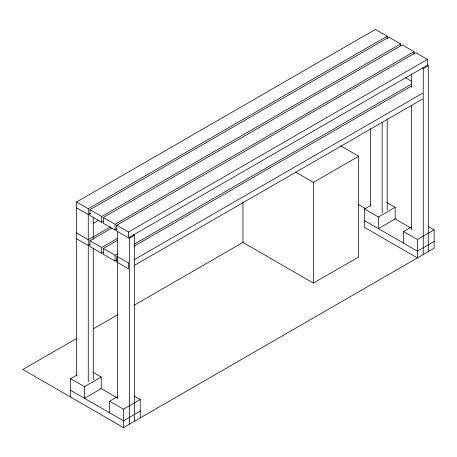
<?xml version="1.0" encoding="UTF-8"?>
<svg xmlns="http://www.w3.org/2000/svg" width="457" height="457" viewBox="0 0 457 457"><rect width="100%" height="100%" fill="white"/><g stroke="black" fill="none" stroke-linecap="round" stroke-linejoin="round"><path stroke-width="0.69" d="M76.513 375.9L76.513 201.994L375.454 29.402L387.193 36.183L387.193 38.765M76.513 201.994L88.258 208.769L387.193 36.183M103.528 221.257L101.671 222.325L89.932 215.55L89.932 209.74L388.867 37.148L400.606 43.929L400.606 45.866M90.492 213.288L88.258 214.579L76.513 207.804M89.932 209.74L101.671 216.515L400.606 43.929M93.194 223.347L98.752 220.143M116.941 229.003L115.09 230.071L103.351 223.296L103.351 217.486L402.286 44.895L414.025 51.675L414.025 54.257M110.491 226.918L88.258 239.754L76.513 232.979M103.351 217.486L115.09 224.261L414.025 51.675M103.528 252.241L101.671 253.309L89.932 246.534L89.932 240.725L112.165 227.889M129.337 424.21L129.337 238.303L116.764 231.042L116.764 225.232L415.704 52.641L427.444 59.421L427.444 65.231L128.503 237.817L128.503 232.007L427.444 59.421M90.109 244.495L88.258 245.563L76.513 238.788M89.932 240.725L101.671 247.5L117.729 238.228M116.941 259.987L115.09 261.056L103.351 254.281L103.351 248.471L117.558 240.268M129.337 238.303L134.369 235.401L134.369 421.308M422.005 67.904L423.245 68.619L428.278 65.717L428.278 251.624M103.351 248.471L115.09 255.246L117.558 253.818M134.238 244.192L411.557 84.082M134.061 246.232L411.38 86.122M134.061 259.782L422.502 93.257M134.061 265.591L422.502 99.066M295.485 172.043L313.399 182.389L358.682 156.243L358.682 256.943L313.399 283.089L242.964 242.421L242.964 202M76.587 338.477L22.85 369.502L123.476 427.598L434.15 248.231L434.15 229.831L428.135 226.358M93.262 328.851L117.969 314.587M134.027 305.316L243.353 242.199M70.646 397.099L70.646 378.699L77.233 374.894M434.15 229.831L417.378 239.514L417.378 257.914L364.555 227.415L364.555 209.015L371.141 205.21M84.482 386.691L101.254 377.008L101.254 388.627L84.482 398.31L84.482 386.691L70.646 378.699M378.39 217.001L395.156 207.318L395.156 218.937L378.39 228.62L378.39 217.001L364.555 209.015M109.64 412.831L109.64 401.212L117.426 396.716M403.542 243.147L403.542 231.528L411.329 227.032M109.64 401.212L123.476 409.198L140.242 399.515L140.242 417.915M140.242 411.134L123.476 420.817L70.646 390.318M434.15 241.45L417.378 251.133L364.555 220.634M427.038 65.003L428.278 65.717M405.376 77.661L411.551 81.232M340.762 145.897L358.682 156.243M386.736 202.457L395.156 207.318M394.837 218.754L410.809 227.974M358.219 204.393L365.629 208.666M403.542 231.528L417.378 239.514M116.764 225.232L128.503 232.007M133.136 234.687L134.369 235.401M92.828 372.141L101.254 377.008M134.227 396.042L140.242 399.515M100.928 388.439L116.901 397.659M423.245 68.619L423.245 254.526M411.506 73.954L411.506 87.487M411.506 105.293L411.506 229.94M387.193 118.917L387.193 210.089M382.161 122.533L382.161 212.996M370.421 128.577L370.421 206.216M313.399 182.389L313.399 283.089M123.476 409.198L123.476 427.598M117.598 231.528L117.598 398.915M115.09 224.261L115.09 230.071M115.09 255.246L115.09 261.056M101.671 216.515L101.671 222.325M101.671 247.5L101.671 253.309M93.285 217.372L93.285 239.457M93.285 248.002L93.285 379.773M88.258 208.769L88.258 381.966M128.503 262.992L116.764 256.217L116.764 262.027L128.503 268.802L128.503 262.992"/></g></svg>
